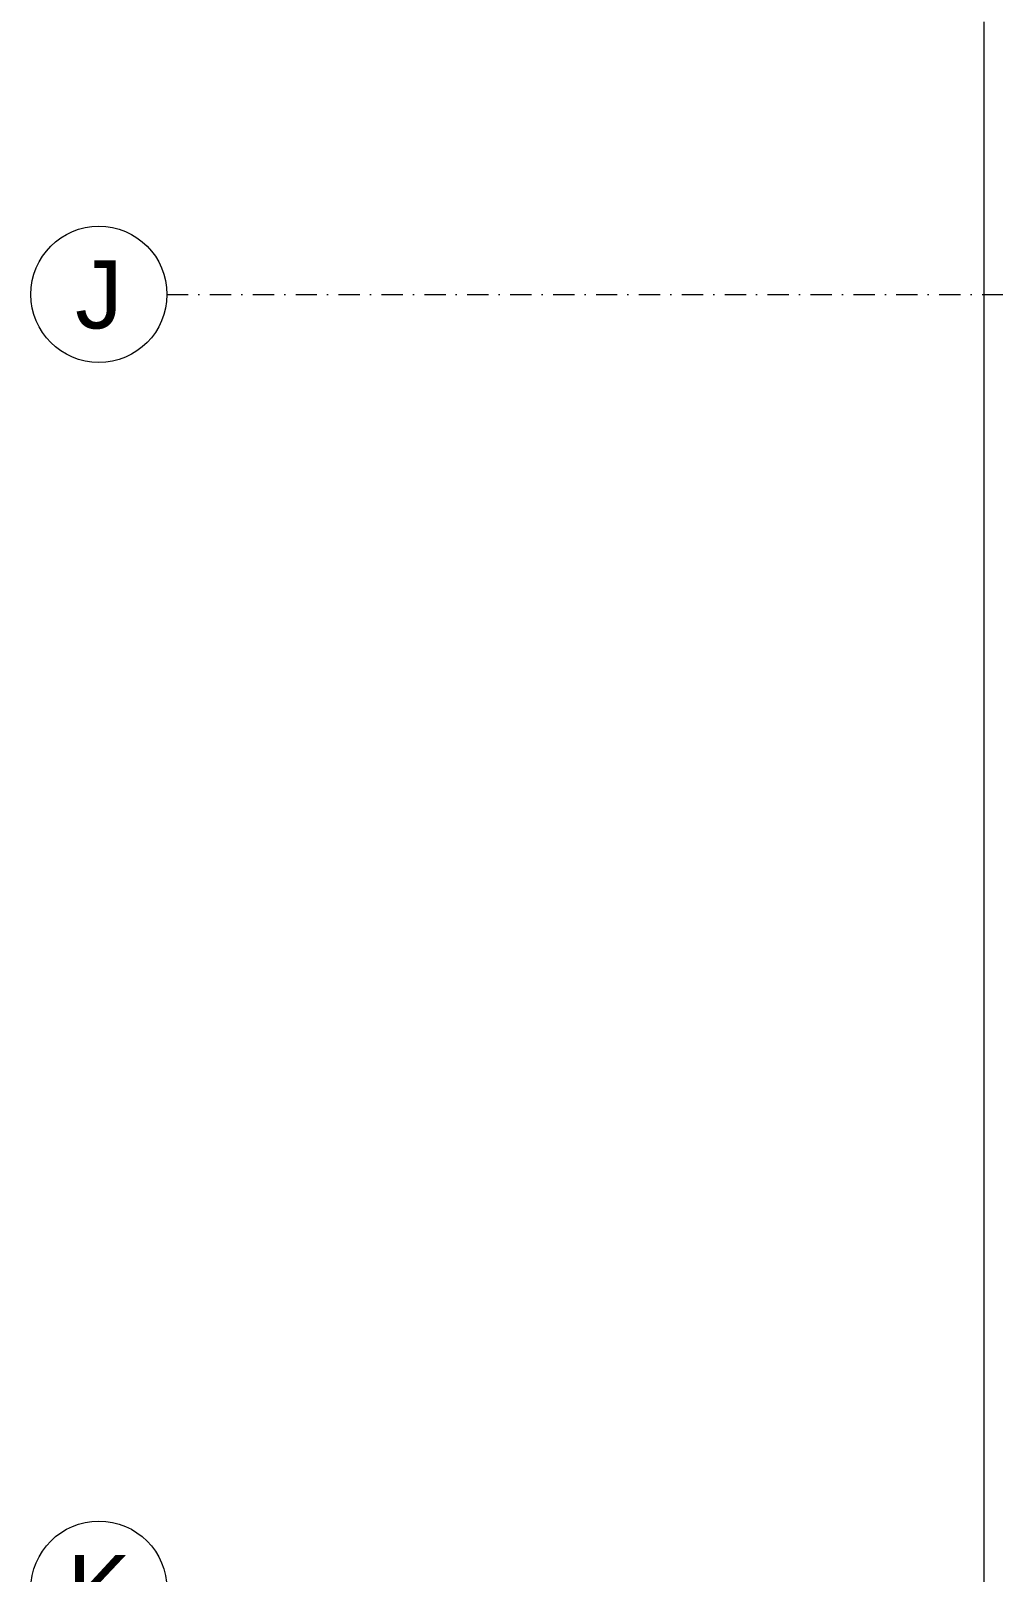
# Model space of a CAD drawing. Extents: x -1281 to 23780, y 0 to 7214.
# Drawn here: x 6787.5 to 7070.1, y 2410 to 2862.4 of the extents above; entities that cross this region are included whole.
import ezdxf
from ezdxf.enums import TextEntityAlignment as Align

# ---------------------------------------------------------------- set-up
doc = ezdxf.new("R2010")
doc.units = 0
doc.header["$LTSCALE"] = 25
doc.header["$MEASUREMENT"] = 0
doc.linetypes.add('DASHDOT2', pattern=[0.5, 0.25, -0.125, 0, -0.125])
doc.layers.get('0').update_dxf_attribs({"color": 9, "lineweight": 9})
doc.layers.add('06C', color=9, linetype='Continuous', lineweight=9)
doc.layers.add('24', color=9, linetype='DASHDOT2', lineweight=9)
doc.styles.add('Arial', font='arial.ttf', dxfattribs={"height": 2.5})

# ---------------------------------------------------------------- blocks, each defined once
blk = doc.blocks.new('0_aks')
at = {"linetype": 'Continuous'}
blk.add_circle((0, 0), 2, dxfattribs=at)
at = {"style": 'Arial'}
blk.add_attdef('AKS', text='', height=2, dxfattribs=at).set_placement((0, 0), align=Align.MIDDLE_CENTER)

msp = doc.modelspace()

# ---------------------------------------------------------------- linework, layer by layer
at = {"layer": '06C'}
msp.add_line((7067.5, 861.68), (7067.5, 2865), dxfattribs=at)
at = {"layer": '24'}
msp.add_lwpolyline([(6827.5, 2785), (11027.5, 2785)], dxfattribs=at)

# ---------------------------------------------------------------- block references
at = {"layer": '24', "xscale": 10, "yscale": 10, "zscale": 10}
for p, values in [((6807.5, 2785), {'AKS': 'J'}), ((6807.5, 2405), {'AKS': 'K'})]:
    msp.add_blockref('0_aks', p, dxfattribs=at).add_auto_attribs(values)

doc.saveas('drawing.dxf')
